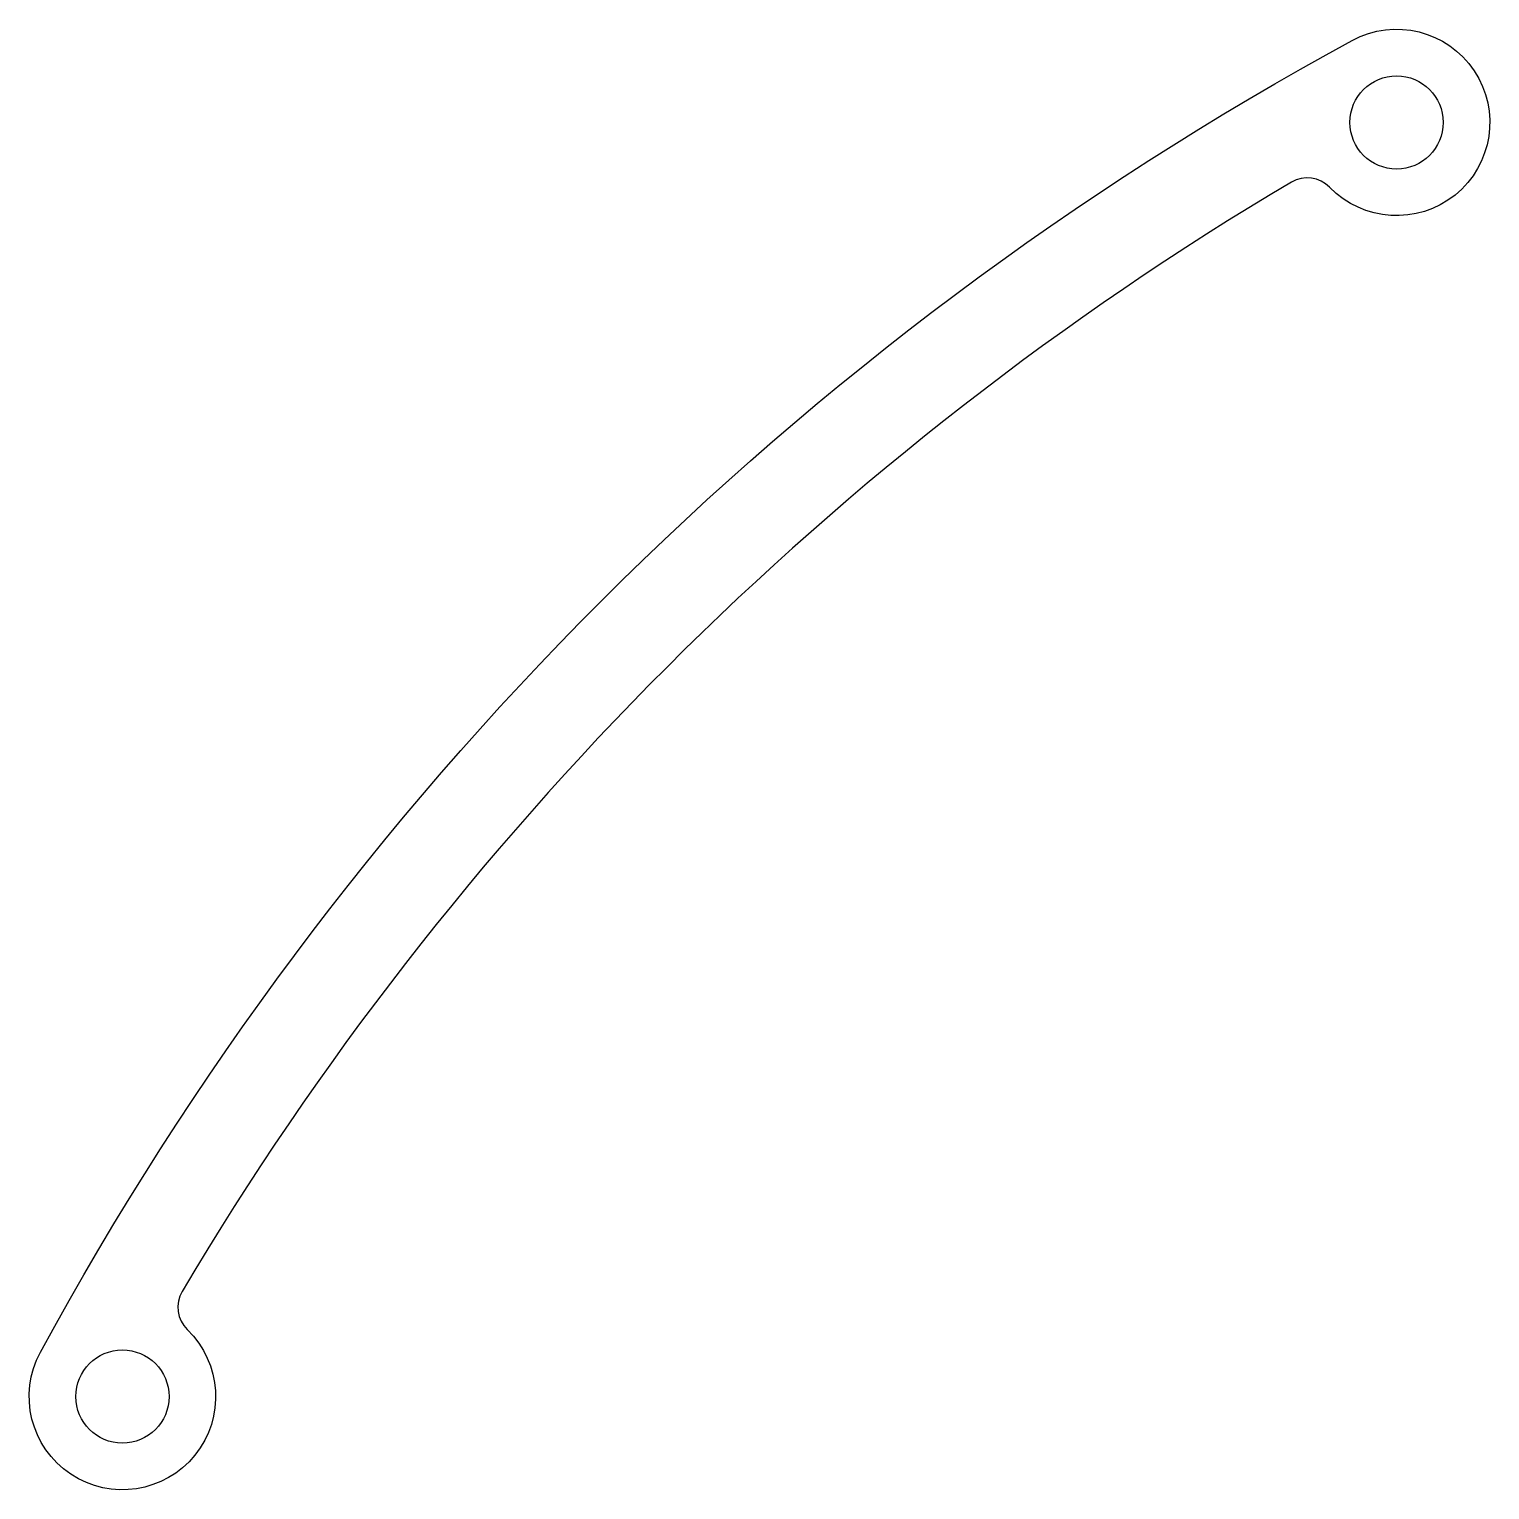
# Model space of a CAD drawing. Header units: inches. Extents: x 0 to 47, y 0 to 47.
import ezdxf

# ---------------------------------------------------------------- set-up
doc = ezdxf.new("R2010")
doc.units = ezdxf.units.IN
doc.header["$MEASUREMENT"] = 0
doc.layers.add('カバー', color=6, linetype='Continuous')

msp = doc.modelspace()

# ---------------------------------------------------------------- linework, layer by layer
for centre in [(44.012, 44.012), (3, 3)]:
    msp.add_circle(centre, 1.5)
at = {"layer": 'カバー'}
msp.add_lwpolyline([(0.363, 4.431, -0.145152), (42.582, 46.649, -2.015193), (41.856, 41.926, 0.347349), (40.627, 42.091, 0.125721), (4.921, 6.385, 0.347349), (5.086, 5.156, -2.015193)], format="xyb", close=True, dxfattribs=at)

doc.saveas('drawing.dxf')
